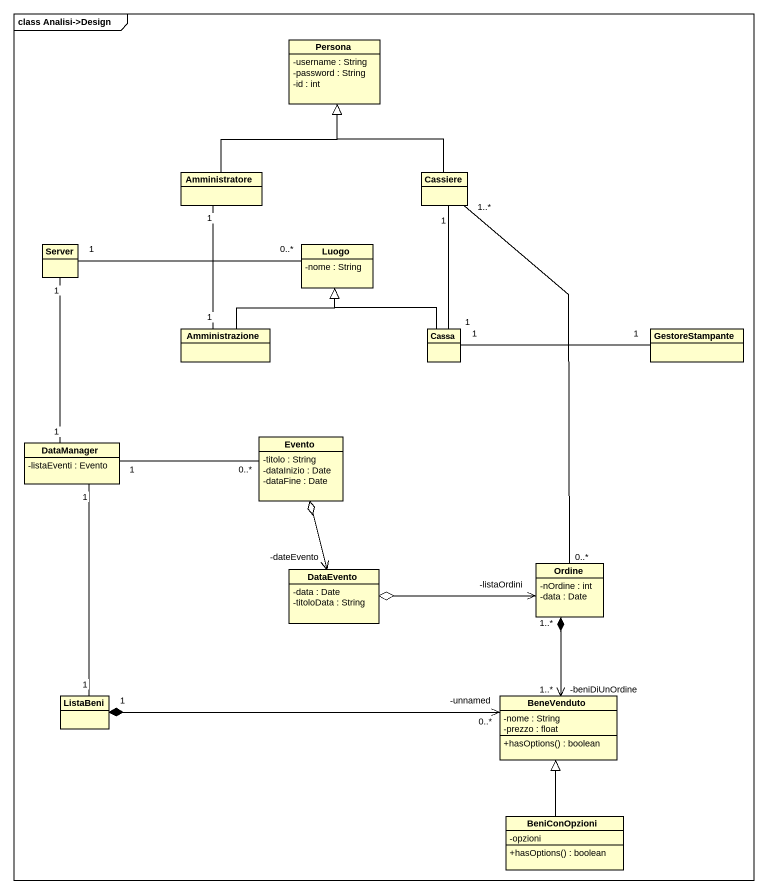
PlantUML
@startuml
mainframe class Analisi->Design
hide circle
hide empty members
skinparam classAttributeIconSize 0
class Persona {
  -username : String
  -password : String
  -id : int
}
class Amministratore
class Cassiere
class Server
class Luogo {
  -nome : String
}
class Amministrazione
class Cassa
class GestoreStampante
class DataManager {
  -listaEventi : Evento
}
class Evento {
  -titolo : String
  -dataInizio : Date
  -dataFine : Date
}
class DataEvento {
  -data : Date
  -titoloData : String
}
class Ordine {
  -nOrdine : int
  -data : Date
}
class ListaBeni
class BeneVenduto {
  -nome : String
  -prezzo : float
  +hasOptions() : boolean
}
class BeniConOpzioni {
  -opzioni
  +hasOptions() : boolean
}
Amministratore -up-|> Persona
Cassiere -up-|> Persona
Cassiere "1" -- "1" Cassa
Cassiere "1..*" -- "0..*" Ordine
Server "1" -right- "0..*" Luogo
Amministrazione "1" -up- "1" Amministratore
Amministrazione -up-|> Luogo
Cassa -up-|> Luogo
Cassa "1" -right- "1" GestoreStampante
DataManager "1" -up- "1" Server
DataManager "1" -right- "0..*" Evento
DataManager "1" -- "1" ListaBeni
Evento o--> "-dateEvento" DataEvento
DataEvento o-right-> "-listaOrdini" Ordine
Ordine "1..*" *--> "-beniDiUnOrdine\n1..*" BeneVenduto
ListaBeni "1" *-right-> "-unnamed\n0..*" BeneVenduto
BeniConOpzioni -up-|> BeneVenduto
@enduml
